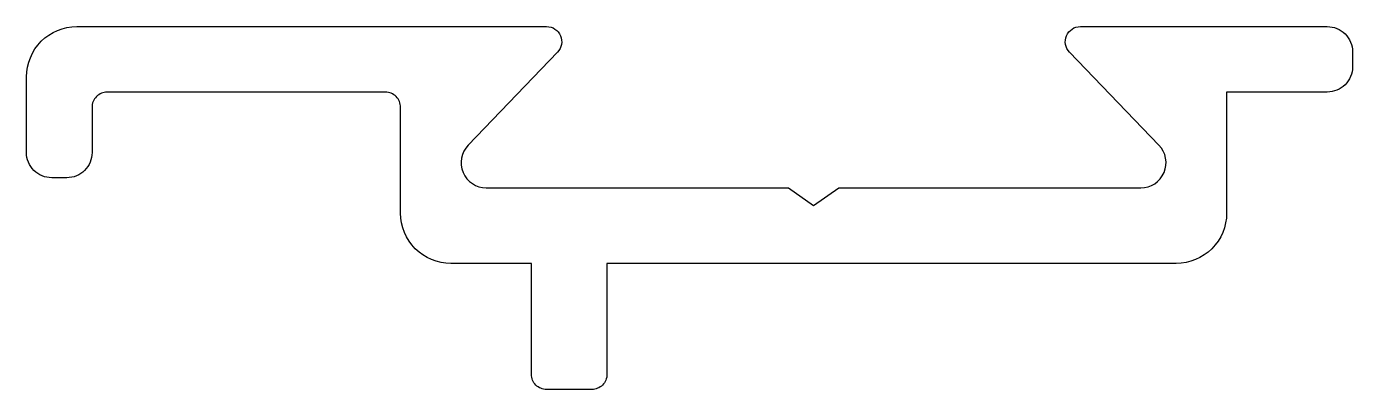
# Model space of a CAD drawing. Extents: x 137.9 to 164.2, y 217.2 to 224.4.
import ezdxf

# ---------------------------------------------------------------- set-up
doc = ezdxf.new("R2010")
doc.units = 0
doc.header["$LTSCALE"] = 15
doc.layers.get('0').update_dxf_attribs({"linetype": 'CONTINUOUS'})

msp = doc.modelspace()

# ---------------------------------------------------------------- linework, layer by layer
at = {"color": 7}
msp.add_lwpolyline([(164.216, 223.555, -0.414214), (163.716, 223.055), (161.716, 223.055), (161.716, 220.655, -0.414214), (160.716, 219.655), (149.41, 219.655), (149.41, 217.455, -0.414214), (149.11, 217.155), (148.21, 217.155, -0.414214), (147.91, 217.455), (147.91, 219.655), (146.311, 219.655, -0.414214), (145.311, 220.655), (145.311, 222.753, 0.414214), (145.011, 223.053), (139.483, 223.053, 0.414214), (139.183, 222.753), (139.183, 221.855, -0.414214), (138.683, 221.355), (138.382, 221.355, -0.414214), (137.882, 221.855), (137.882, 223.355, -0.414214), (138.882, 224.355), (148.195, 224.355), (148.212, 224.355, -0.661328), (148.428, 223.847), (146.652, 222.002, 0.661328), (147.012, 221.155), (153.012, 221.155), (153.512, 220.805), (154.012, 221.155), (160.012, 221.155, 0.661328), (160.373, 222.002), (158.596, 223.847, -0.661328), (158.812, 224.355), (163.716, 224.355, -0.414214), (164.216, 223.855)], format="xyb", close=True, dxfattribs=at)

doc.saveas('drawing.dxf')
